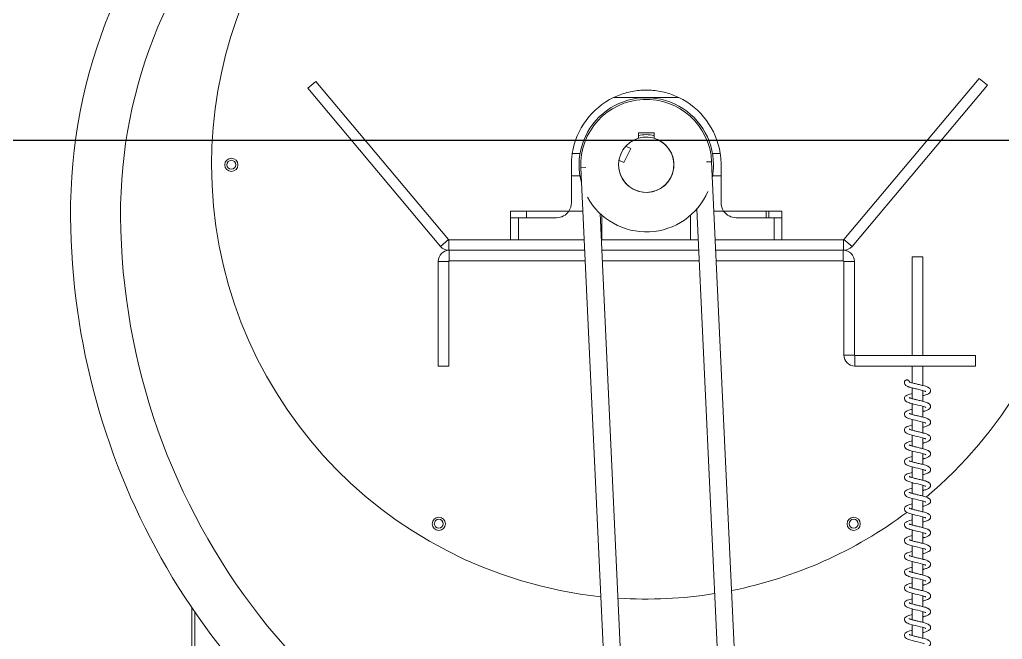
# Model space of a CAD drawing. Extents: x -2187 to 96136, y -11110 to 52208.
# Drawn here: x 50164 to 50910, y 19284 to 19755 of the extents above; entities that cross this region are included whole.
import ezdxf

# ---------------------------------------------------------------- set-up
doc = ezdxf.new("R2010")
doc.units = 0
doc.header["$LTSCALE"] = 1000
doc.header["$MEASUREMENT"] = 0
doc.linetypes.add('DOTE', pattern=[2.42, 2, -0.2, 0.02, -0.2])
doc.layers.add('DOTE', color=14, linetype='DOTE')

msp = doc.modelspace()

# ---------------------------------------------------------------- linework, layer by layer
at = {"color": 7, "linetype": 'Continuous', "lineweight": 15}
for p, q in [((50389.175, 19707.775), (50383.047, 19702.632)), ((50389.175, 19707.775), (50489.977, 19587.644)), ((50790.217, 19587.644), (50892.943, 19710.068)), ((50796.345, 19582.502), (50899.071, 19704.926)), ((50892.943, 19710.068), (50899.071, 19704.926)), ((50383.047, 19702.632), (50483.848, 19582.502)), ((50644.095, 19701.16), (50636.098, 19701.16)), ((50636.879, 19701.16), (50637.943, 19701.26)), ((50642.251, 19701.26), (50637.943, 19701.26)), ((50642.251, 19701.26), (50643.414, 19701.16)), ((50615.338, 19695.621), (50664.855, 19695.621)), ((50634.097, 19668.801), (50634.097, 19664.626)), ((50646.097, 19668.801), (50634.097, 19668.801)), ((50646.097, 19664.626), (50646.097, 19668.801)), ((50628.381, 19656.941), (50624.679, 19658.76)), ((50623.09, 19646.17), (50628.381, 19656.941)), ((50583.297, 19636.227), (50583.297, 19644.501)), ((50619.388, 19647.989), (50623.09, 19646.17)), ((50689.743, 19646.81), (50725.12, 18886.245)), ((50696.897, 19644.501), (50696.897, 19636.227)), ((50583.297, 19615.661), (50583.297, 19636.227)), ((50625.828, 18881.626), (50590.45, 19642.192)), ((50696.897, 19636.227), (50696.897, 19615.661)), ((50537.097, 19604.301), (50537.097, 19609.301)), ((50537.097, 19609.301), (50549.097, 19609.301)), ((50549.097, 19609.301), (50581.349, 19609.301)), ((50549.097, 19604.301), (50549.097, 19609.301)), ((50581.349, 19609.301), (50591.98, 19609.301)), ((50637.168, 18917.605), (50605.082, 19607.421)), ((50678.402, 19610.831), (50710.489, 18921.016)), ((50691.488, 19609.301), (50698.844, 19609.301)), ((50698.844, 19609.301), (50731.097, 19609.301)), ((50731.097, 19609.301), (50731.097, 19604.301)), ((50743.097, 19609.301), (50731.097, 19609.301)), ((50733.222, 19609.301), (50733.222, 19604.301)), ((50743.097, 19609.301), (50743.097, 19604.301)), ((50543.097, 19604.301), (50537.097, 19604.301)), ((50537.097, 19587.501), (50537.097, 19604.301)), ((50543.097, 19604.301), (50571.937, 19604.301)), ((50543.097, 19587.501), (50543.097, 19604.301)), ((50606.457, 19606.169), (50606.457, 19587.501)), ((50708.257, 19604.301), (50737.097, 19604.301)), ((50743.097, 19604.301), (50737.097, 19604.301)), ((50743.097, 19587.501), (50743.097, 19604.301)), ((50489.977, 19587.644), (50483.848, 19582.502)), ((50490.283, 19587.501), (50592.994, 19587.501)), ((50490.283, 19587.501), (50490.283, 19579.501)), ((50606.008, 19587.501), (50679.488, 19587.501)), ((50692.502, 19587.501), (50789.91, 19587.501)), ((50789.91, 19587.501), (50789.91, 19579.501)), ((50790.217, 19587.644), (50796.345, 19582.502)), ((50490.283, 19579.501), (50593.366, 19579.501)), ((50490.497, 19579.501), (50490.497, 19571.501)), ((50593.366, 19579.501), (50490.497, 19579.501)), ((50606.38, 19579.501), (50679.86, 19579.501)), ((50692.874, 19579.501), (50789.91, 19579.501)), ((50789.697, 19579.501), (50692.874, 19579.501)), ((50789.697, 19571.501), (50789.697, 19579.501)), ((50482.097, 19571.101), (50482.097, 19491.501)), ((50490.097, 19571.101), (50482.097, 19571.101)), ((50490.097, 19571.101), (50490.097, 19491.501)), ((50593.738, 19571.501), (50490.497, 19571.501)), ((50680.232, 19571.501), (50606.753, 19571.501)), ((50789.697, 19571.501), (50693.246, 19571.501)), ((50798.097, 19571.101), (50790.097, 19571.101)), ((50790.097, 19499.901), (50790.097, 19571.101)), ((50798.097, 19499.901), (50798.097, 19571.101)), ((50841.974, 19574.594), (50841.974, 19499.501)), ((50841.974, 19574.594), (50845.99, 19574.594)), ((50845.99, 19574.594), (50850.006, 19574.594)), ((50850.006, 19499.501), (50850.006, 19574.594)), ((50790.097, 19499.901), (50798.097, 19499.901)), ((50890.097, 19499.501), (50798.497, 19499.501)), ((50798.497, 19499.501), (50798.497, 19491.501)), ((50890.097, 19499.501), (50890.097, 19491.501)), ((50490.097, 19491.501), (50482.097, 19491.501)), ((50890.097, 19491.501), (50798.497, 19491.501)), ((50841.974, 19491.501), (50841.974, 19478.774)), ((50850.006, 19476.779), (50850.006, 19491.501)), ((50841.974, 19474.965), (50841.974, 19466.774)), ((50850.006, 19464.779), (50850.006, 19472.967)), ((50841.649, 19466.874), (50841.974, 19466.967)), ((50841.974, 19462.965), (50841.974, 19454.774)), ((50850.006, 19452.779), (50850.006, 19460.967)), ((50841.649, 19454.874), (50841.974, 19454.967)), ((50841.974, 19450.965), (50841.974, 19442.774)), ((50841.649, 19442.874), (50841.974, 19442.967)), ((50850.006, 19440.779), (50850.006, 19448.967)), ((50841.974, 19438.965), (50841.974, 19430.774)), ((50850.006, 19428.779), (50850.006, 19436.967)), ((50841.649, 19430.874), (50841.974, 19430.967)), ((50841.974, 19426.965), (50841.974, 19418.774)), ((50850.006, 19416.779), (50850.006, 19424.967)), ((50841.649, 19418.874), (50841.974, 19418.967)), ((50841.974, 19414.965), (50841.974, 19406.774)), ((50850.006, 19404.779), (50850.006, 19412.967)), ((50841.649, 19406.874), (50841.974, 19406.967)), ((50841.974, 19402.965), (50841.974, 19394.774)), ((50850.006, 19392.779), (50850.006, 19400.967)), ((50841.649, 19394.874), (50841.974, 19394.967)), ((50841.974, 19390.965), (50841.974, 19382.774)), ((50841.286, 19382.924), (50841.974, 19383.454)), ((50841.649, 19382.874), (50841.974, 19382.967)), ((50850.006, 19380.779), (50850.006, 19388.967)), ((50841.974, 19378.965), (50841.974, 19370.774)), ((50850.006, 19368.779), (50850.006, 19376.967)), ((50841.649, 19370.874), (50841.974, 19370.967)), ((50841.974, 19366.965), (50841.974, 19358.774)), ((50850.006, 19356.779), (50850.006, 19364.967)), ((50841.649, 19358.874), (50841.974, 19358.967)), ((50841.974, 19354.965), (50841.974, 19346.774)), ((50850.006, 19344.779), (50850.006, 19352.967)), ((50841.649, 19346.874), (50841.974, 19346.967)), ((50841.974, 19342.965), (50841.974, 19334.774)), ((50850.006, 19332.779), (50850.006, 19340.967)), ((50841.649, 19334.874), (50841.974, 19334.967)), ((50841.974, 19330.965), (50841.974, 19322.774)), ((50841.649, 19322.874), (50841.974, 19322.967)), ((50850.006, 19320.779), (50850.006, 19328.967)), ((50841.974, 19318.965), (50841.974, 19310.774)), ((50850.006, 19308.779), (50850.006, 19316.967)), ((50295.097, 19111.901), (50295.097, 19307.91)), ((50841.649, 19310.874), (50841.974, 19310.967)), ((50841.974, 19306.965), (50841.974, 19298.774)), ((50850.006, 19296.779), (50850.006, 19304.967)), ((50841.649, 19298.874), (50841.974, 19298.967)), ((50841.974, 19294.965), (50841.974, 19286.774)), ((50850.006, 19284.779), (50850.006, 19292.967)), ((50841.649, 19286.874), (50841.974, 19286.967))]:
    msp.add_line(p, q, dxfattribs=at)
at = {"color": 8, "linetype": 'Continuous', "lineweight": 15}
for p, q in [((50583.962, 19653.17), (50589.839, 19653.17)), ((50690.355, 19653.17), (50696.231, 19653.17)), ((50689.743, 19646.81), (50685.847, 19646.629)), ((50583.297, 19636.227), (50589.772, 19636.227)), ((50590.45, 19642.192), (50594.346, 19642.373)), ((50690.421, 19636.227), (50696.897, 19636.227)), ((50673.737, 19606.169), (50673.737, 19587.501)), ((50737.097, 19604.301), (50737.097, 19587.501)), ((50297.497, 19111.855), (50297.497, 19304.385))]:
    msp.add_line(p, q, dxfattribs=at)
at = {"color": 7, "linetype": 'Continuous', "lineweight": 15, "flags": 128}
for points in [[(50841.974, 19470.783), (50839.315, 19469.986), (50838.206, 19469.533), (50837.34, 19469.052), (50836.779, 19468.593), (50836.432, 19468.168), (50836.134, 19467.538), (50836.039, 19466.707), (50836.278, 19465.852), (50836.86, 19465.079), (50837.672, 19464.49), (50838.554, 19464.055), (50839.361, 19463.742), (50840.244, 19463.454), (50841.915, 19462.98), (50843.107, 19462.677), (50844.546, 19462.327), (50846.192, 19461.939), (50847.973, 19461.508), (50849.756, 19461.044), (50851.371, 19460.542), (50851.371, 19460.542)], [(50841.974, 19458.783), (50839.315, 19457.986), (50838.206, 19457.533), (50837.34, 19457.052), (50836.779, 19456.593), (50836.432, 19456.168), (50836.134, 19455.538), (50836.039, 19454.707), (50836.278, 19453.852), (50836.86, 19453.079), (50837.672, 19452.49), (50838.554, 19452.055), (50839.361, 19451.742), (50840.244, 19451.454), (50841.915, 19450.98), (50843.107, 19450.677), (50844.546, 19450.327), (50846.192, 19449.939), (50847.973, 19449.508), (50849.756, 19449.044), (50851.371, 19448.542), (50851.371, 19448.542)], [(50841.974, 19446.783), (50839.315, 19445.986), (50838.206, 19445.533), (50837.34, 19445.052), (50836.779, 19444.593), (50836.432, 19444.168), (50836.134, 19443.538), (50836.039, 19442.707), (50836.278, 19441.852), (50836.86, 19441.079), (50837.672, 19440.49), (50838.554, 19440.055), (50839.361, 19439.742), (50840.244, 19439.454), (50841.915, 19438.98), (50843.107, 19438.677), (50844.546, 19438.327), (50846.192, 19437.939), (50847.973, 19437.508), (50849.756, 19437.044), (50851.371, 19436.542), (50851.371, 19436.542)], [(50841.974, 19434.783), (50839.315, 19433.986), (50838.206, 19433.533), (50837.34, 19433.052), (50836.779, 19432.593), (50836.432, 19432.168), (50836.134, 19431.538), (50836.039, 19430.707), (50836.278, 19429.852), (50836.86, 19429.079), (50837.672, 19428.49), (50838.554, 19428.055), (50839.361, 19427.742), (50840.244, 19427.454), (50841.915, 19426.98), (50843.107, 19426.677), (50844.546, 19426.327), (50846.192, 19425.939), (50847.973, 19425.508), (50849.756, 19425.044), (50851.371, 19424.542), (50851.371, 19424.542)], [(50841.974, 19422.783), (50839.315, 19421.986), (50838.206, 19421.533), (50837.34, 19421.052), (50836.779, 19420.593), (50836.432, 19420.168), (50836.134, 19419.538), (50836.039, 19418.707), (50836.278, 19417.852), (50836.86, 19417.079), (50837.672, 19416.49), (50838.554, 19416.055), (50839.361, 19415.742), (50840.244, 19415.454), (50841.915, 19414.98), (50843.107, 19414.677), (50844.546, 19414.327), (50846.192, 19413.939), (50847.973, 19413.508), (50849.756, 19413.044), (50851.371, 19412.542), (50851.371, 19412.542)], [(50841.974, 19410.783), (50839.315, 19409.986), (50838.206, 19409.533), (50837.34, 19409.052), (50836.779, 19408.593), (50836.432, 19408.168), (50836.134, 19407.538), (50836.039, 19406.707), (50836.278, 19405.852), (50836.86, 19405.079), (50837.672, 19404.49), (50838.554, 19404.055), (50839.361, 19403.742), (50840.244, 19403.454), (50841.915, 19402.98), (50843.107, 19402.677), (50844.546, 19402.327), (50846.192, 19401.939), (50847.973, 19401.508), (50849.756, 19401.044), (50851.371, 19400.542), (50851.371, 19400.542)], [(50841.974, 19398.783), (50839.315, 19397.986), (50838.206, 19397.533), (50837.34, 19397.052), (50836.779, 19396.593), (50836.432, 19396.168), (50836.134, 19395.538), (50836.039, 19394.707), (50836.278, 19393.852), (50836.86, 19393.079), (50837.672, 19392.49), (50838.554, 19392.055), (50839.361, 19391.742), (50840.244, 19391.454), (50841.915, 19390.98), (50843.107, 19390.677), (50844.546, 19390.327), (50846.192, 19389.939), (50847.973, 19389.508), (50849.756, 19389.044), (50851.371, 19388.542), (50851.371, 19388.542)], [(50841.974, 19386.783), (50839.315, 19385.986), (50838.206, 19385.533), (50837.34, 19385.052), (50836.779, 19384.593), (50836.432, 19384.168), (50836.134, 19383.538), (50836.039, 19382.707), (50836.278, 19381.852), (50836.86, 19381.079), (50837.672, 19380.49), (50838.554, 19380.055), (50839.361, 19379.742), (50840.244, 19379.454), (50841.915, 19378.98), (50843.107, 19378.677), (50844.546, 19378.327), (50846.192, 19377.939), (50847.973, 19377.508), (50849.756, 19377.044), (50851.371, 19376.542), (50851.371, 19376.542)], [(50841.974, 19374.783), (50839.315, 19373.986), (50838.206, 19373.533), (50837.34, 19373.052), (50836.779, 19372.593), (50836.432, 19372.168), (50836.134, 19371.538), (50836.039, 19370.707), (50836.278, 19369.852), (50836.86, 19369.079), (50837.672, 19368.49), (50838.554, 19368.055), (50839.361, 19367.742), (50840.244, 19367.454), (50841.915, 19366.98), (50843.107, 19366.677), (50844.546, 19366.327), (50846.192, 19365.939), (50847.973, 19365.508), (50849.756, 19365.044), (50851.371, 19364.542), (50851.371, 19364.542)], [(50841.974, 19362.783), (50839.315, 19361.986), (50838.206, 19361.533), (50837.34, 19361.052), (50836.779, 19360.593), (50836.432, 19360.168), (50836.134, 19359.538), (50836.039, 19358.707), (50836.278, 19357.852), (50836.86, 19357.079), (50837.672, 19356.49), (50838.554, 19356.055), (50839.361, 19355.742), (50840.244, 19355.454), (50841.915, 19354.98), (50843.107, 19354.677), (50844.546, 19354.327), (50846.192, 19353.939), (50847.973, 19353.508), (50849.756, 19353.044), (50851.371, 19352.542), (50851.371, 19352.542)], [(50841.974, 19350.783), (50839.315, 19349.986), (50838.206, 19349.533), (50837.34, 19349.052), (50836.779, 19348.593), (50836.432, 19348.168), (50836.134, 19347.538), (50836.039, 19346.707), (50836.278, 19345.852), (50836.86, 19345.079), (50837.672, 19344.49), (50838.554, 19344.055), (50839.361, 19343.742), (50840.244, 19343.454), (50841.915, 19342.98), (50843.107, 19342.677), (50844.546, 19342.327), (50846.192, 19341.939), (50847.973, 19341.508), (50849.756, 19341.044), (50851.371, 19340.542), (50851.371, 19340.542)], [(50841.974, 19338.783), (50839.315, 19337.986), (50838.206, 19337.533), (50837.34, 19337.052), (50836.779, 19336.593), (50836.432, 19336.168), (50836.134, 19335.538), (50836.039, 19334.707), (50836.278, 19333.852), (50836.86, 19333.079), (50837.672, 19332.49), (50838.554, 19332.055), (50839.361, 19331.742), (50840.244, 19331.454), (50841.915, 19330.98), (50843.107, 19330.677), (50844.546, 19330.327), (50846.192, 19329.939), (50847.973, 19329.508), (50849.756, 19329.044), (50851.371, 19328.542), (50851.371, 19328.542)], [(50841.974, 19326.783), (50839.315, 19325.986), (50838.206, 19325.533), (50837.34, 19325.052), (50836.779, 19324.593), (50836.432, 19324.168), (50836.134, 19323.538), (50836.039, 19322.707), (50836.278, 19321.852), (50836.86, 19321.079), (50837.672, 19320.49), (50838.554, 19320.055), (50839.361, 19319.742), (50840.244, 19319.454), (50841.915, 19318.98), (50843.107, 19318.677), (50844.546, 19318.327), (50846.192, 19317.939), (50847.973, 19317.508), (50849.756, 19317.044), (50851.371, 19316.542), (50851.371, 19316.542)], [(50841.974, 19314.783), (50839.315, 19313.986), (50838.206, 19313.533), (50837.34, 19313.052), (50836.779, 19312.593), (50836.432, 19312.168), (50836.134, 19311.538), (50836.039, 19310.707), (50836.278, 19309.852), (50836.86, 19309.079), (50837.672, 19308.49), (50838.554, 19308.055), (50839.361, 19307.742), (50840.244, 19307.454), (50841.915, 19306.98), (50843.107, 19306.677), (50844.546, 19306.327), (50846.192, 19305.939), (50847.973, 19305.508), (50849.756, 19305.044), (50851.371, 19304.542), (50851.371, 19304.542)], [(50841.974, 19302.783), (50839.315, 19301.986), (50838.206, 19301.533), (50837.34, 19301.052), (50836.779, 19300.593), (50836.432, 19300.168), (50836.134, 19299.538), (50836.039, 19298.707), (50836.278, 19297.852), (50836.86, 19297.079), (50837.672, 19296.49), (50838.554, 19296.055), (50839.361, 19295.742), (50840.244, 19295.454), (50841.915, 19294.98), (50843.107, 19294.677), (50844.546, 19294.327), (50846.192, 19293.939), (50847.973, 19293.508), (50849.756, 19293.044), (50851.371, 19292.542), (50851.371, 19292.542)], [(50841.974, 19290.783), (50839.315, 19289.986), (50838.206, 19289.533), (50837.34, 19289.052), (50836.779, 19288.593), (50836.432, 19288.168), (50836.134, 19287.538), (50836.039, 19286.707), (50836.278, 19285.852), (50836.86, 19285.079), (50837.672, 19284.49), (50838.554, 19284.055), (50839.361, 19283.742), (50840.244, 19283.454), (50841.915, 19282.98), (50843.107, 19282.677), (50844.546, 19282.327), (50846.192, 19281.939), (50847.973, 19281.508), (50849.756, 19281.044), (50851.371, 19280.542), (50851.371, 19280.542)]]:
    msp.add_lwpolyline(points, dxfattribs=at)
at = {"color": 7, "linetype": 'Continuous', "lineweight": 15}
for centre, radius in [((50325.097, 19644.501), 5), ((50325.097, 19644.501), 3.4), ((50482.597, 19371.703), 5), ((50482.597, 19371.703), 3.4), ((50797.597, 19371.703), 5), ((50797.597, 19371.703), 3.4)]:
    msp.add_circle(centre, radius, dxfattribs=at)
for centre, radius, start, end in [((50607.248, 19607.917), 404.25, 89.312793, 180.438094), ((50607.248, 19607.917), 366.25, 87.912848, 180.438094), ((50640.097, 19644.501), 330, 310.070919, 180), ((50640.097, 19644.501), 56.8, 85.963359, 94.036641), ((50640.097, 19644.501), 56.8, 115.841933, 171.221736), ((50640.097, 19644.501), 51, 0, 195.627522), ((50640.097, 19644.501), 49.7, 2.663162, 182.663162), ((50640.097, 19644.501), 56.8, 8.778264, 64.158067), ((50640.097, 19644.501), 22.9, 74.810713, 105.189287), ((50640.097, 19644.501), 21, 170.439897, 137.236798), ((50640.097, 19644.501), 21, 106.60155, 73.39845), ((50640.097, 19644.501), 330, 180, 264.001112), ((50640.097, 19644.501), 51, 349.698802, 0), ((50640.097, 19644.501), 51, 208.761646, 336.564678), ((50571.937, 19615.661), 11.36, 325.953942, 0), ((50708.257, 19615.661), 11.36, 180, 214.046058), ((50571.937, 19615.661), 11.36, 270, 325.953942), ((50708.257, 19615.661), 11.36, 214.046058, 270), ((50740.995, 19608.94), 538, 180.438094, 240.012558), ((50740.995, 19608.94), 500, 180.438094, 255.345262), ((50490.283, 19587.901), 0.4, 220, 270), ((50490.497, 19571.101), 8.4, 90, 180), ((50490.283, 19587.901), 8.4, 220, 270), ((50789.697, 19571.101), 8.4, 0, 90), ((50789.91, 19587.901), 8.4, 270, 320), ((50490.497, 19571.101), 0.4, 90, 180), ((50789.697, 19571.101), 0.4, 0, 90), ((50798.497, 19499.901), 8.4, 180, 270), ((50798.497, 19499.901), 0.4, 180, 270), ((50640.097, 19644.501), 330, 281.325212, 306.83035), ((50640.097, 19644.501), 330, 266.277968, 279.048356)]:
    msp.add_arc(centre, radius, start, end, dxfattribs=at)
for points, knots in [([(50615.338, 19695.621), (50616.977, 19696.36), (50620.293, 19697.855), (50625.459, 19699.459), (50630.742, 19700.637), (50634.307, 19700.985), (50636.098, 19701.16)], [0, 0, 0, 0, 0.2434612, 0.4926801, 0.7450337, 1, 1, 1, 1]), ([(50644.095, 19701.16), (50645.901, 19700.983), (50649.53, 19700.628), (50654.809, 19699.439), (50659.959, 19697.829), (50663.213, 19696.362), (50664.855, 19695.621)], [0, 0, 0, 0, 0.256965, 0.5164898, 0.7560123, 1, 1, 1, 1]), ([(50583.297, 19644.501), (50583.324, 19645.937), (50583.378, 19648.827), (50583.767, 19651.716), (50583.962, 19653.17)], [0, 0, 0, 0, 0.4970674, 1, 1, 1, 1]), ([(50696.231, 19653.17), (50696.425, 19651.733), (50696.814, 19648.844), (50696.869, 19645.954), (50696.897, 19644.501)], [0, 0, 0, 0, 0.4970674, 1, 1, 1, 1]), ([(50836.495, 19480.246), (50836.474, 19480.221), (50836.334, 19480.053), (50836.07, 19479.476), (50835.987, 19478.669), (50836.244, 19477.78), (50836.859, 19477.014), (50837.612, 19476.497), (50838.472, 19476.076), (50839.359, 19475.734), (50840.424, 19475.392), (50841.687, 19475.032), (50843.159, 19474.662), (50844.599, 19474.312), (50846.257, 19473.925), (50848.043, 19473.494), (50849.869, 19473.033), (50850.858, 19472.71), (50851.371, 19472.542)], [0, 0, 0, 0, 0.0073633, 0.0490766, 0.1002402, 0.1572666, 0.2222072, 0.2925581, 0.3557236, 0.4064448, 0.4580815, 0.5445383, 0.6006866, 0.6654221, 0.7379883, 0.8183615, 0.9056776, 1, 1, 1, 1]), ([(50839.885, 19479.173), (50839.87, 19479.352), (50839.837, 19479.756), (50839.585, 19480.246), (50839.248, 19480.614), (50838.898, 19480.858), (50838.48, 19481.022), (50838.02, 19481.081), (50837.562, 19481.022), (50837.14, 19480.86), (50836.801, 19480.609), (50836.574, 19480.405), (50836.508, 19480.265), (50836.498, 19480.244)], [0, 0, 0, 0, 0.1119108, 0.2534681, 0.3363082, 0.4261609, 0.5213826, 0.6195349, 0.7176872, 0.8129089, 0.9027617, 0.9856018, 1, 1, 1, 1]), ([(50850.006, 19468.969), (50850.305, 19469.048), (50851.103, 19469.257), (50852.255, 19469.605), (50853.444, 19470.044), (50854.369, 19470.496), (50855.015, 19470.953), (50855.447, 19471.398), (50855.835, 19472.04), (50855.976, 19472.738), (50855.917, 19473.352), (50855.76, 19473.815), (50855.538, 19474.195), (50855.351, 19474.441), (50855.191, 19474.608), (50855.074, 19474.712), (50855.001, 19474.771), (50854.926, 19474.824), (50854.809, 19474.908), (50854.552, 19475.088), (50854.137, 19475.353), (50853.335, 19475.749), (50852.133, 19476.188), (50850.493, 19476.662), (50848.86, 19477.076), (50847.292, 19477.456), (50845.495, 19477.876), (50843.676, 19478.316), (50842.042, 19478.744), (50840.869, 19479.109), (50840.082, 19479.382), (50839.621, 19479.617), (50839.6, 19479.613), (50839.593, 19479.612)], [0, 0, 0, 0, 0.0285952, 0.0761955, 0.1241062, 0.1716083, 0.2108316, 0.2395278, 0.2648766, 0.2981721, 0.3190702, 0.3454717, 0.358496, 0.3689234, 0.3768081, 0.3798698, 0.382417, 0.3847304, 0.3875432, 0.3958286, 0.4250802, 0.4717151, 0.5360947, 0.5921166, 0.6429562, 0.6890391, 0.7301891, 0.798723, 0.8495475, 0.8909822, 0.9342724, 0.9781317, 1, 1, 1, 1]), ([(50850.319, 19472.869), (50850.237, 19472.843), (50850.143, 19472.812), (50850.023, 19472.779), (50850.006, 19472.775)], [0, 0, 0, 0, 0.8629982, 1, 1, 1, 1]), ([(50851.371, 19472.542), (50851.614, 19472.454), (50852.037, 19472.301), (50852.315, 19472.176), (50852.351, 19472.174), (50852.365, 19472.174)], [0, 0, 0, 0, 0.4544799, 0.7918507, 1, 1, 1, 1]), ([(50850.006, 19456.969), (50850.305, 19457.048), (50851.103, 19457.257), (50852.255, 19457.605), (50853.444, 19458.044), (50854.369, 19458.496), (50855.015, 19458.953), (50855.447, 19459.398), (50855.835, 19460.04), (50855.976, 19460.738), (50855.917, 19461.352), (50855.76, 19461.815), (50855.538, 19462.195), (50855.351, 19462.441), (50855.191, 19462.608), (50855.074, 19462.712), (50855.001, 19462.771), (50854.926, 19462.824), (50854.809, 19462.908), (50854.552, 19463.088), (50854.137, 19463.353), (50853.335, 19463.749), (50852.133, 19464.188), (50850.493, 19464.662), (50848.86, 19465.076), (50847.292, 19465.456), (50845.495, 19465.876), (50843.676, 19466.316), (50842.042, 19466.744), (50840.869, 19467.109), (50840.082, 19467.382), (50839.621, 19467.617), (50839.6, 19467.613), (50839.593, 19467.612)], [0, 0, 0, 0, 0.0285952, 0.0761955, 0.1241062, 0.1716083, 0.2108316, 0.2395278, 0.2648766, 0.2981721, 0.3190702, 0.3454717, 0.358496, 0.3689234, 0.3768081, 0.3798698, 0.382417, 0.3847304, 0.3875432, 0.3958286, 0.4250802, 0.4717151, 0.5360947, 0.5921166, 0.6429562, 0.6890391, 0.7301891, 0.798723, 0.8495475, 0.8909822, 0.9342724, 0.9781317, 1, 1, 1, 1]), ([(50850.319, 19460.869), (50850.237, 19460.843), (50850.143, 19460.812), (50850.023, 19460.779), (50850.006, 19460.775)], [0, 0, 0, 0, 0.86299823, 1, 1, 1, 1]), ([(50851.371, 19460.542), (50851.614, 19460.454), (50852.037, 19460.301), (50852.315, 19460.176), (50852.351, 19460.174), (50852.365, 19460.174)], [0, 0, 0, 0, 0.4544799, 0.7918507, 1, 1, 1, 1]), ([(50850.006, 19444.969), (50850.305, 19445.048), (50851.103, 19445.257), (50852.255, 19445.605), (50853.444, 19446.044), (50854.369, 19446.496), (50855.015, 19446.953), (50855.447, 19447.398), (50855.835, 19448.04), (50855.976, 19448.738), (50855.917, 19449.352), (50855.76, 19449.815), (50855.538, 19450.195), (50855.351, 19450.441), (50855.191, 19450.608), (50855.074, 19450.712), (50855.001, 19450.771), (50854.926, 19450.824), (50854.809, 19450.908), (50854.552, 19451.088), (50854.137, 19451.353), (50853.335, 19451.749), (50852.133, 19452.188), (50850.493, 19452.662), (50848.86, 19453.076), (50847.292, 19453.456), (50845.495, 19453.876), (50843.676, 19454.316), (50842.042, 19454.744), (50840.869, 19455.109), (50840.082, 19455.382), (50839.621, 19455.617), (50839.6, 19455.613), (50839.593, 19455.612)], [0, 0, 0, 0, 0.0285952, 0.0761955, 0.1241062, 0.1716083, 0.2108316, 0.2395278, 0.2648766, 0.2981721, 0.3190702, 0.3454717, 0.358496, 0.3689234, 0.3768081, 0.3798698, 0.382417, 0.3847304, 0.3875432, 0.3958286, 0.4250802, 0.4717151, 0.5360947, 0.5921166, 0.6429562, 0.6890391, 0.7301891, 0.798723, 0.8495475, 0.8909822, 0.9342724, 0.9781317, 1, 1, 1, 1]), ([(50850.006, 19432.969), (50850.305, 19433.048), (50851.103, 19433.257), (50852.255, 19433.605), (50853.444, 19434.044), (50854.369, 19434.496), (50855.015, 19434.953), (50855.447, 19435.398), (50855.835, 19436.04), (50855.976, 19436.738), (50855.917, 19437.352), (50855.76, 19437.815), (50855.538, 19438.195), (50855.351, 19438.441), (50855.191, 19438.608), (50855.074, 19438.712), (50855.001, 19438.771), (50854.926, 19438.824), (50854.809, 19438.908), (50854.552, 19439.088), (50854.137, 19439.353), (50853.335, 19439.749), (50852.133, 19440.188), (50850.493, 19440.662), (50848.86, 19441.076), (50847.292, 19441.456), (50845.495, 19441.876), (50843.676, 19442.316), (50842.042, 19442.744), (50840.869, 19443.109), (50840.082, 19443.382), (50839.621, 19443.617), (50839.6, 19443.613), (50839.593, 19443.612)], [0, 0, 0, 0, 0.0285952, 0.0761955, 0.1241062, 0.1716083, 0.2108316, 0.2395278, 0.2648766, 0.2981721, 0.3190702, 0.3454717, 0.358496, 0.3689234, 0.3768081, 0.3798698, 0.382417, 0.3847304, 0.3875432, 0.3958286, 0.4250802, 0.4717151, 0.5360947, 0.5921166, 0.6429562, 0.6890391, 0.7301891, 0.798723, 0.8495475, 0.8909822, 0.9342724, 0.9781317, 1, 1, 1, 1]), ([(50850.319, 19448.869), (50850.237, 19448.843), (50850.143, 19448.812), (50850.023, 19448.779), (50850.006, 19448.775)], [0, 0, 0, 0, 0.8629982, 1, 1, 1, 1]), ([(50851.371, 19448.542), (50851.614, 19448.454), (50852.037, 19448.301), (50852.315, 19448.176), (50852.351, 19448.174), (50852.365, 19448.174)], [0, 0, 0, 0, 0.4544799, 0.7918507, 1, 1, 1, 1]), ([(50850.319, 19436.869), (50850.237, 19436.843), (50850.143, 19436.812), (50850.023, 19436.779), (50850.006, 19436.775)], [0, 0, 0, 0, 0.8629982, 1, 1, 1, 1]), ([(50851.371, 19436.542), (50851.614, 19436.454), (50852.037, 19436.301), (50852.315, 19436.176), (50852.351, 19436.174), (50852.365, 19436.174)], [0, 0, 0, 0, 0.4544799, 0.7918507, 1, 1, 1, 1]), ([(50850.006, 19420.969), (50850.305, 19421.048), (50851.103, 19421.257), (50852.255, 19421.605), (50853.444, 19422.044), (50854.369, 19422.496), (50855.015, 19422.953), (50855.447, 19423.398), (50855.835, 19424.04), (50855.976, 19424.738), (50855.917, 19425.352), (50855.76, 19425.815), (50855.538, 19426.195), (50855.351, 19426.441), (50855.191, 19426.608), (50855.074, 19426.712), (50855.001, 19426.771), (50854.926, 19426.824), (50854.809, 19426.908), (50854.552, 19427.088), (50854.137, 19427.353), (50853.335, 19427.749), (50852.133, 19428.188), (50850.493, 19428.662), (50848.86, 19429.076), (50847.292, 19429.456), (50845.495, 19429.876), (50843.676, 19430.316), (50842.042, 19430.744), (50840.869, 19431.109), (50840.082, 19431.382), (50839.621, 19431.617), (50839.6, 19431.613), (50839.593, 19431.612)], [0, 0, 0, 0, 0.0285952, 0.0761955, 0.1241062, 0.1716083, 0.2108316, 0.2395278, 0.2648766, 0.2981721, 0.3190702, 0.3454717, 0.358496, 0.3689234, 0.3768081, 0.3798698, 0.382417, 0.3847304, 0.3875432, 0.3958286, 0.4250802, 0.4717151, 0.5360947, 0.5921166, 0.6429562, 0.6890391, 0.7301891, 0.798723, 0.8495475, 0.8909822, 0.9342724, 0.9781317, 1, 1, 1, 1]), ([(50850.319, 19424.869), (50850.237, 19424.843), (50850.143, 19424.812), (50850.023, 19424.779), (50850.006, 19424.775)], [0, 0, 0, 0, 0.8629982, 1, 1, 1, 1]), ([(50851.371, 19424.542), (50851.614, 19424.454), (50852.037, 19424.301), (50852.315, 19424.176), (50852.351, 19424.174), (50852.365, 19424.174)], [0, 0, 0, 0, 0.4544799, 0.7918507, 1, 1, 1, 1]), ([(50850.006, 19408.969), (50850.305, 19409.048), (50851.103, 19409.257), (50852.255, 19409.605), (50853.444, 19410.044), (50854.369, 19410.496), (50855.015, 19410.953), (50855.447, 19411.398), (50855.835, 19412.04), (50855.976, 19412.738), (50855.917, 19413.352), (50855.76, 19413.815), (50855.538, 19414.195), (50855.351, 19414.441), (50855.191, 19414.608), (50855.074, 19414.712), (50855.001, 19414.771), (50854.926, 19414.824), (50854.809, 19414.908), (50854.552, 19415.088), (50854.137, 19415.353), (50853.335, 19415.749), (50852.133, 19416.188), (50850.493, 19416.662), (50848.86, 19417.076), (50847.292, 19417.456), (50845.495, 19417.876), (50843.676, 19418.316), (50842.042, 19418.744), (50840.869, 19419.109), (50840.082, 19419.382), (50839.621, 19419.617), (50839.6, 19419.613), (50839.593, 19419.612)], [0, 0, 0, 0, 0.0285952, 0.0761955, 0.1241062, 0.1716083, 0.2108316, 0.2395278, 0.2648766, 0.2981721, 0.3190702, 0.3454717, 0.358496, 0.3689234, 0.3768081, 0.3798698, 0.382417, 0.3847304, 0.3875432, 0.3958286, 0.4250802, 0.4717151, 0.5360947, 0.5921166, 0.6429562, 0.6890391, 0.7301891, 0.798723, 0.8495475, 0.8909822, 0.9342724, 0.9781317, 1, 1, 1, 1]), ([(50850.319, 19412.869), (50850.237, 19412.843), (50850.143, 19412.812), (50850.023, 19412.779), (50850.006, 19412.775)], [0, 0, 0, 0, 0.8629982, 1, 1, 1, 1]), ([(50851.371, 19412.542), (50851.614, 19412.454), (50852.037, 19412.301), (50852.315, 19412.176), (50852.351, 19412.174), (50852.365, 19412.174)], [0, 0, 0, 0, 0.4544799, 0.7918507, 1, 1, 1, 1]), ([(50850.006, 19396.969), (50850.305, 19397.048), (50851.103, 19397.257), (50852.255, 19397.605), (50853.444, 19398.044), (50854.369, 19398.496), (50855.015, 19398.953), (50855.447, 19399.398), (50855.835, 19400.04), (50855.976, 19400.738), (50855.917, 19401.352), (50855.76, 19401.815), (50855.538, 19402.195), (50855.351, 19402.441), (50855.191, 19402.608), (50855.074, 19402.712), (50855.001, 19402.771), (50854.926, 19402.824), (50854.809, 19402.908), (50854.552, 19403.088), (50854.137, 19403.353), (50853.335, 19403.749), (50852.133, 19404.188), (50850.493, 19404.662), (50848.86, 19405.076), (50847.292, 19405.456), (50845.495, 19405.876), (50843.676, 19406.316), (50842.042, 19406.744), (50840.869, 19407.109), (50840.082, 19407.382), (50839.621, 19407.617), (50839.6, 19407.613), (50839.593, 19407.612)], [0, 0, 0, 0, 0.02859518, 0.0761955, 0.12410622, 0.1716083, 0.21083163, 0.23952782, 0.26487664, 0.29817208, 0.31907023, 0.34547174, 0.358496, 0.36892338, 0.37680808, 0.37986977, 0.38241696, 0.38473035, 0.38754317, 0.39582859, 0.42508018, 0.47171513, 0.53609467, 0.5921166, 0.64295618, 0.68903907, 0.73018912, 0.79872303, 0.84954751, 0.8909822, 0.93427243, 0.97813168, 1, 1, 1, 1]), ([(50850.319, 19400.869), (50850.237, 19400.843), (50850.143, 19400.812), (50850.023, 19400.779), (50850.006, 19400.775)], [0, 0, 0, 0, 0.8629982, 1, 1, 1, 1]), ([(50851.371, 19400.542), (50851.614, 19400.454), (50852.037, 19400.301), (50852.315, 19400.176), (50852.351, 19400.174), (50852.365, 19400.174)], [0, 0, 0, 0, 0.45447993, 0.7918507, 1, 1, 1, 1]), ([(50850.006, 19384.969), (50850.305, 19385.048), (50851.103, 19385.257), (50852.255, 19385.605), (50853.444, 19386.044), (50854.369, 19386.496), (50855.015, 19386.953), (50855.447, 19387.398), (50855.835, 19388.04), (50855.976, 19388.738), (50855.917, 19389.352), (50855.76, 19389.815), (50855.538, 19390.195), (50855.351, 19390.441), (50855.191, 19390.608), (50855.074, 19390.712), (50855.001, 19390.771), (50854.926, 19390.824), (50854.809, 19390.908), (50854.552, 19391.088), (50854.137, 19391.353), (50853.335, 19391.749), (50852.133, 19392.188), (50850.493, 19392.662), (50848.86, 19393.076), (50847.292, 19393.456), (50845.495, 19393.876), (50843.676, 19394.316), (50842.042, 19394.744), (50840.869, 19395.109), (50840.082, 19395.382), (50839.621, 19395.617), (50839.6, 19395.613), (50839.593, 19395.612)], [0, 0, 0, 0, 0.0285952, 0.0761955, 0.1241062, 0.1716083, 0.2108316, 0.2395278, 0.2648766, 0.2981721, 0.3190702, 0.3454717, 0.358496, 0.3689234, 0.3768081, 0.3798698, 0.382417, 0.3847304, 0.3875432, 0.3958286, 0.4250802, 0.4717151, 0.5360947, 0.5921166, 0.6429562, 0.6890391, 0.7301891, 0.798723, 0.8495475, 0.8909822, 0.9342724, 0.9781317, 1, 1, 1, 1]), ([(50850.006, 19372.969), (50850.305, 19373.048), (50851.103, 19373.257), (50852.255, 19373.605), (50853.444, 19374.044), (50854.369, 19374.496), (50855.015, 19374.953), (50855.447, 19375.398), (50855.835, 19376.04), (50855.976, 19376.738), (50855.917, 19377.352), (50855.76, 19377.815), (50855.538, 19378.195), (50855.351, 19378.441), (50855.191, 19378.608), (50855.074, 19378.712), (50855.001, 19378.771), (50854.926, 19378.824), (50854.809, 19378.908), (50854.552, 19379.088), (50854.137, 19379.353), (50853.335, 19379.749), (50852.133, 19380.188), (50850.493, 19380.662), (50848.86, 19381.076), (50847.292, 19381.456), (50845.495, 19381.876), (50843.676, 19382.316), (50842.042, 19382.744), (50840.869, 19383.109), (50840.082, 19383.382), (50839.621, 19383.617), (50839.6, 19383.613), (50839.593, 19383.612)], [0, 0, 0, 0, 0.0285952, 0.0761955, 0.1241062, 0.1716083, 0.2108316, 0.2395278, 0.2648766, 0.2981721, 0.3190702, 0.3454717, 0.358496, 0.3689234, 0.3768081, 0.3798698, 0.382417, 0.3847304, 0.3875432, 0.3958286, 0.4250802, 0.4717151, 0.5360947, 0.5921166, 0.6429562, 0.6890391, 0.7301891, 0.798723, 0.8495475, 0.8909822, 0.9342724, 0.9781317, 1, 1, 1, 1]), ([(50850.319, 19388.869), (50850.237, 19388.843), (50850.143, 19388.812), (50850.023, 19388.779), (50850.006, 19388.775)], [0, 0, 0, 0, 0.8629982, 1, 1, 1, 1]), ([(50851.371, 19388.542), (50851.614, 19388.454), (50852.037, 19388.301), (50852.315, 19388.176), (50852.351, 19388.174), (50852.365, 19388.174)], [0, 0, 0, 0, 0.4544799, 0.7918507, 1, 1, 1, 1]), ([(50850.319, 19376.869), (50850.237, 19376.843), (50850.143, 19376.812), (50850.023, 19376.779), (50850.006, 19376.775)], [0, 0, 0, 0, 0.8629982, 1, 1, 1, 1]), ([(50851.371, 19376.542), (50851.614, 19376.454), (50852.037, 19376.301), (50852.315, 19376.176), (50852.351, 19376.174), (50852.365, 19376.174)], [0, 0, 0, 0, 0.45447993, 0.7918507, 1, 1, 1, 1]), ([(50850.006, 19360.969), (50850.305, 19361.048), (50851.103, 19361.257), (50852.255, 19361.605), (50853.444, 19362.044), (50854.369, 19362.496), (50855.015, 19362.953), (50855.447, 19363.398), (50855.835, 19364.04), (50855.976, 19364.738), (50855.917, 19365.352), (50855.76, 19365.815), (50855.538, 19366.195), (50855.351, 19366.441), (50855.191, 19366.608), (50855.074, 19366.712), (50855.001, 19366.771), (50854.926, 19366.824), (50854.809, 19366.908), (50854.552, 19367.088), (50854.137, 19367.353), (50853.335, 19367.749), (50852.133, 19368.188), (50850.493, 19368.662), (50848.86, 19369.076), (50847.292, 19369.456), (50845.495, 19369.876), (50843.676, 19370.316), (50842.042, 19370.744), (50840.869, 19371.109), (50840.082, 19371.382), (50839.621, 19371.617), (50839.6, 19371.613), (50839.593, 19371.612)], [0, 0, 0, 0, 0.0285952, 0.0761955, 0.1241062, 0.1716083, 0.2108316, 0.2395278, 0.2648766, 0.2981721, 0.3190702, 0.3454717, 0.358496, 0.3689234, 0.3768081, 0.3798698, 0.382417, 0.3847304, 0.3875432, 0.3958286, 0.4250802, 0.4717151, 0.5360947, 0.5921166, 0.6429562, 0.6890391, 0.7301891, 0.798723, 0.8495475, 0.8909822, 0.9342724, 0.9781317, 1, 1, 1, 1]), ([(50850.319, 19364.869), (50850.237, 19364.843), (50850.143, 19364.812), (50850.023, 19364.779), (50850.006, 19364.775)], [0, 0, 0, 0, 0.8629982, 1, 1, 1, 1]), ([(50851.371, 19364.542), (50851.614, 19364.454), (50852.037, 19364.301), (50852.315, 19364.176), (50852.351, 19364.174), (50852.365, 19364.174)], [0, 0, 0, 0, 0.4544799, 0.7918507, 1, 1, 1, 1]), ([(50850.006, 19348.969), (50850.305, 19349.048), (50851.103, 19349.257), (50852.255, 19349.605), (50853.444, 19350.044), (50854.369, 19350.496), (50855.015, 19350.953), (50855.447, 19351.398), (50855.835, 19352.04), (50855.976, 19352.738), (50855.917, 19353.352), (50855.76, 19353.815), (50855.538, 19354.195), (50855.351, 19354.441), (50855.191, 19354.608), (50855.074, 19354.712), (50855.001, 19354.771), (50854.926, 19354.824), (50854.809, 19354.908), (50854.552, 19355.088), (50854.137, 19355.353), (50853.335, 19355.749), (50852.133, 19356.188), (50850.493, 19356.662), (50848.86, 19357.076), (50847.292, 19357.456), (50845.495, 19357.876), (50843.676, 19358.316), (50842.042, 19358.744), (50840.869, 19359.109), (50840.082, 19359.382), (50839.621, 19359.617), (50839.6, 19359.613), (50839.593, 19359.612)], [0, 0, 0, 0, 0.0285952, 0.0761955, 0.1241062, 0.1716083, 0.2108316, 0.2395278, 0.2648766, 0.2981721, 0.3190702, 0.3454717, 0.358496, 0.3689234, 0.3768081, 0.3798698, 0.382417, 0.3847304, 0.3875432, 0.3958286, 0.4250802, 0.4717151, 0.5360947, 0.5921166, 0.6429562, 0.6890391, 0.7301891, 0.798723, 0.8495475, 0.8909822, 0.9342724, 0.9781317, 1, 1, 1, 1]), ([(50850.319, 19352.869), (50850.237, 19352.843), (50850.143, 19352.812), (50850.023, 19352.779), (50850.006, 19352.775)], [0, 0, 0, 0, 0.8629982, 1, 1, 1, 1]), ([(50850.006, 19336.969), (50850.305, 19337.048), (50851.103, 19337.257), (50852.255, 19337.605), (50853.444, 19338.044), (50854.369, 19338.496), (50855.015, 19338.953), (50855.447, 19339.398), (50855.835, 19340.04), (50855.976, 19340.738), (50855.917, 19341.352), (50855.76, 19341.815), (50855.538, 19342.195), (50855.351, 19342.441), (50855.191, 19342.608), (50855.074, 19342.712), (50855.001, 19342.771), (50854.926, 19342.824), (50854.809, 19342.908), (50854.552, 19343.088), (50854.137, 19343.353), (50853.335, 19343.749), (50852.133, 19344.188), (50850.493, 19344.662), (50848.86, 19345.076), (50847.292, 19345.456), (50845.495, 19345.876), (50843.676, 19346.316), (50842.042, 19346.744), (50840.869, 19347.109), (50840.082, 19347.382), (50839.621, 19347.617), (50839.6, 19347.613), (50839.593, 19347.612)], [0, 0, 0, 0, 0.0285952, 0.0761955, 0.1241062, 0.1716083, 0.2108316, 0.2395278, 0.2648766, 0.2981721, 0.3190702, 0.3454717, 0.358496, 0.3689234, 0.3768081, 0.3798698, 0.382417, 0.3847304, 0.3875432, 0.3958286, 0.4250802, 0.4717151, 0.5360947, 0.5921166, 0.6429562, 0.6890391, 0.7301891, 0.798723, 0.8495475, 0.8909822, 0.9342724, 0.9781317, 1, 1, 1, 1]), ([(50851.371, 19352.542), (50851.614, 19352.454), (50852.037, 19352.301), (50852.315, 19352.176), (50852.351, 19352.174), (50852.365, 19352.174)], [0, 0, 0, 0, 0.4544799, 0.7918507, 1, 1, 1, 1]), ([(50850.319, 19340.869), (50850.237, 19340.843), (50850.143, 19340.812), (50850.023, 19340.779), (50850.006, 19340.775)], [0, 0, 0, 0, 0.8629982, 1, 1, 1, 1]), ([(50851.371, 19340.542), (50851.614, 19340.454), (50852.037, 19340.301), (50852.315, 19340.176), (50852.351, 19340.174), (50852.365, 19340.174)], [0, 0, 0, 0, 0.4544799, 0.7918507, 1, 1, 1, 1]), ([(50850.006, 19324.969), (50850.305, 19325.048), (50851.103, 19325.257), (50852.255, 19325.605), (50853.444, 19326.044), (50854.369, 19326.496), (50855.015, 19326.953), (50855.447, 19327.398), (50855.835, 19328.04), (50855.976, 19328.738), (50855.917, 19329.352), (50855.76, 19329.815), (50855.538, 19330.195), (50855.351, 19330.441), (50855.191, 19330.608), (50855.074, 19330.712), (50855.001, 19330.771), (50854.926, 19330.824), (50854.809, 19330.908), (50854.552, 19331.088), (50854.137, 19331.353), (50853.335, 19331.749), (50852.133, 19332.188), (50850.493, 19332.662), (50848.86, 19333.076), (50847.292, 19333.456), (50845.495, 19333.876), (50843.676, 19334.316), (50842.042, 19334.744), (50840.869, 19335.109), (50840.082, 19335.382), (50839.621, 19335.617), (50839.6, 19335.613), (50839.593, 19335.612)], [0, 0, 0, 0, 0.0285952, 0.0761955, 0.1241062, 0.1716083, 0.2108316, 0.2395278, 0.2648766, 0.2981721, 0.3190702, 0.3454717, 0.358496, 0.3689234, 0.3768081, 0.3798698, 0.382417, 0.3847304, 0.3875432, 0.3958286, 0.4250802, 0.4717151, 0.5360947, 0.5921166, 0.6429562, 0.6890391, 0.7301891, 0.798723, 0.8495475, 0.8909822, 0.9342724, 0.9781317, 1, 1, 1, 1]), ([(50850.006, 19312.969), (50850.305, 19313.048), (50851.103, 19313.257), (50852.255, 19313.605), (50853.444, 19314.044), (50854.369, 19314.496), (50855.015, 19314.953), (50855.447, 19315.398), (50855.835, 19316.04), (50855.976, 19316.738), (50855.917, 19317.352), (50855.76, 19317.815), (50855.538, 19318.195), (50855.351, 19318.441), (50855.191, 19318.608), (50855.074, 19318.712), (50855.001, 19318.771), (50854.926, 19318.824), (50854.809, 19318.908), (50854.552, 19319.088), (50854.137, 19319.353), (50853.335, 19319.749), (50852.133, 19320.188), (50850.493, 19320.662), (50848.86, 19321.076), (50847.292, 19321.456), (50845.495, 19321.876), (50843.676, 19322.316), (50842.042, 19322.744), (50840.869, 19323.109), (50840.082, 19323.382), (50839.621, 19323.617), (50839.6, 19323.613), (50839.593, 19323.612)], [0, 0, 0, 0, 0.0285952, 0.0761955, 0.1241062, 0.1716083, 0.2108316, 0.2395278, 0.2648766, 0.2981721, 0.3190702, 0.3454717, 0.358496, 0.3689234, 0.3768081, 0.3798698, 0.382417, 0.3847304, 0.3875432, 0.3958286, 0.4250802, 0.4717151, 0.5360947, 0.5921166, 0.6429562, 0.6890391, 0.7301891, 0.798723, 0.8495475, 0.8909822, 0.9342724, 0.9781317, 1, 1, 1, 1]), ([(50850.319, 19328.869), (50850.237, 19328.843), (50850.143, 19328.812), (50850.023, 19328.779), (50850.006, 19328.775)], [0, 0, 0, 0, 0.86299823, 1, 1, 1, 1]), ([(50851.371, 19328.542), (50851.614, 19328.454), (50852.037, 19328.301), (50852.315, 19328.176), (50852.351, 19328.174), (50852.365, 19328.174)], [0, 0, 0, 0, 0.4544799, 0.7918507, 1, 1, 1, 1]), ([(50850.319, 19316.869), (50850.237, 19316.843), (50850.143, 19316.812), (50850.023, 19316.779), (50850.006, 19316.775)], [0, 0, 0, 0, 0.86299823, 1, 1, 1, 1]), ([(50851.371, 19316.542), (50851.614, 19316.454), (50852.037, 19316.301), (50852.315, 19316.176), (50852.351, 19316.174), (50852.365, 19316.174)], [0, 0, 0, 0, 0.4544799, 0.7918507, 1, 1, 1, 1]), ([(50850.006, 19300.969), (50850.305, 19301.048), (50851.103, 19301.257), (50852.255, 19301.605), (50853.444, 19302.044), (50854.369, 19302.496), (50855.015, 19302.953), (50855.447, 19303.398), (50855.835, 19304.04), (50855.976, 19304.738), (50855.917, 19305.352), (50855.76, 19305.815), (50855.538, 19306.195), (50855.351, 19306.441), (50855.191, 19306.608), (50855.074, 19306.712), (50855.001, 19306.771), (50854.926, 19306.824), (50854.809, 19306.908), (50854.552, 19307.088), (50854.137, 19307.353), (50853.335, 19307.749), (50852.133, 19308.188), (50850.493, 19308.662), (50848.86, 19309.076), (50847.292, 19309.456), (50845.495, 19309.876), (50843.676, 19310.316), (50842.042, 19310.744), (50840.869, 19311.109), (50840.082, 19311.382), (50839.621, 19311.617), (50839.6, 19311.613), (50839.593, 19311.612)], [0, 0, 0, 0, 0.0285952, 0.0761955, 0.1241062, 0.1716083, 0.2108316, 0.2395278, 0.2648766, 0.2981721, 0.3190702, 0.3454717, 0.358496, 0.3689234, 0.3768081, 0.3798698, 0.382417, 0.3847304, 0.3875432, 0.3958286, 0.4250802, 0.4717151, 0.5360947, 0.5921166, 0.6429562, 0.6890391, 0.7301891, 0.798723, 0.8495475, 0.8909822, 0.9342724, 0.9781317, 1, 1, 1, 1]), ([(50850.319, 19304.869), (50850.237, 19304.843), (50850.143, 19304.812), (50850.023, 19304.779), (50850.006, 19304.775)], [0, 0, 0, 0, 0.86299823, 1, 1, 1, 1]), ([(50851.371, 19304.542), (50851.614, 19304.454), (50852.037, 19304.301), (50852.315, 19304.176), (50852.351, 19304.174), (50852.365, 19304.174)], [0, 0, 0, 0, 0.4544799, 0.7918507, 1, 1, 1, 1]), ([(50850.006, 19288.969), (50850.305, 19289.048), (50851.103, 19289.257), (50852.255, 19289.605), (50853.444, 19290.044), (50854.369, 19290.496), (50855.015, 19290.953), (50855.447, 19291.398), (50855.835, 19292.04), (50855.976, 19292.738), (50855.917, 19293.352), (50855.76, 19293.815), (50855.538, 19294.195), (50855.351, 19294.441), (50855.191, 19294.608), (50855.074, 19294.712), (50855.001, 19294.771), (50854.926, 19294.824), (50854.809, 19294.908), (50854.552, 19295.088), (50854.137, 19295.353), (50853.335, 19295.749), (50852.133, 19296.188), (50850.493, 19296.662), (50848.86, 19297.076), (50847.292, 19297.456), (50845.495, 19297.876), (50843.676, 19298.316), (50842.042, 19298.744), (50840.869, 19299.109), (50840.082, 19299.382), (50839.621, 19299.617), (50839.6, 19299.613), (50839.593, 19299.612)], [0, 0, 0, 0, 0.0285952, 0.0761955, 0.1241062, 0.1716083, 0.2108316, 0.2395278, 0.2648766, 0.2981721, 0.3190702, 0.3454717, 0.358496, 0.3689234, 0.3768081, 0.3798698, 0.382417, 0.3847304, 0.3875432, 0.3958286, 0.4250802, 0.4717151, 0.5360947, 0.5921166, 0.6429562, 0.6890391, 0.7301891, 0.798723, 0.8495475, 0.8909822, 0.9342724, 0.9781317, 1, 1, 1, 1]), ([(50850.006, 19276.969), (50850.305, 19277.048), (50851.103, 19277.257), (50852.255, 19277.605), (50853.444, 19278.044), (50854.369, 19278.496), (50855.015, 19278.953), (50855.447, 19279.398), (50855.835, 19280.04), (50855.976, 19280.738), (50855.917, 19281.352), (50855.76, 19281.815), (50855.538, 19282.195), (50855.351, 19282.441), (50855.191, 19282.608), (50855.074, 19282.712), (50855.001, 19282.771), (50854.926, 19282.824), (50854.809, 19282.908), (50854.552, 19283.088), (50854.137, 19283.353), (50853.335, 19283.749), (50852.133, 19284.188), (50850.493, 19284.662), (50848.86, 19285.076), (50847.292, 19285.456), (50845.495, 19285.876), (50843.676, 19286.316), (50842.042, 19286.744), (50840.869, 19287.109), (50840.082, 19287.382), (50839.621, 19287.617), (50839.6, 19287.613), (50839.593, 19287.612)], [0, 0, 0, 0, 0.0285952, 0.0761955, 0.1241062, 0.1716083, 0.2108316, 0.2395278, 0.2648766, 0.2981721, 0.3190702, 0.3454717, 0.358496, 0.3689234, 0.3768081, 0.3798698, 0.382417, 0.3847304, 0.3875432, 0.3958286, 0.4250802, 0.4717151, 0.5360947, 0.5921166, 0.6429562, 0.6890391, 0.7301891, 0.798723, 0.8495475, 0.8909822, 0.9342724, 0.9781317, 1, 1, 1, 1]), ([(50850.319, 19292.869), (50850.237, 19292.843), (50850.143, 19292.812), (50850.023, 19292.779), (50850.006, 19292.775)], [0, 0, 0, 0, 0.8629982, 1, 1, 1, 1]), ([(50851.371, 19292.542), (50851.614, 19292.454), (50852.037, 19292.301), (50852.315, 19292.176), (50852.351, 19292.174), (50852.365, 19292.174)], [0, 0, 0, 0, 0.45447993, 0.7918507, 1, 1, 1, 1])]:
    msp.add_open_spline(points, degree=3, knots=knots, dxfattribs=at)
at = {"layer": 'DOTE'}
msp.add_line((8525.665, 19663.27), (92525.665, 19663.27), dxfattribs=at)

doc.saveas('drawing.dxf')
